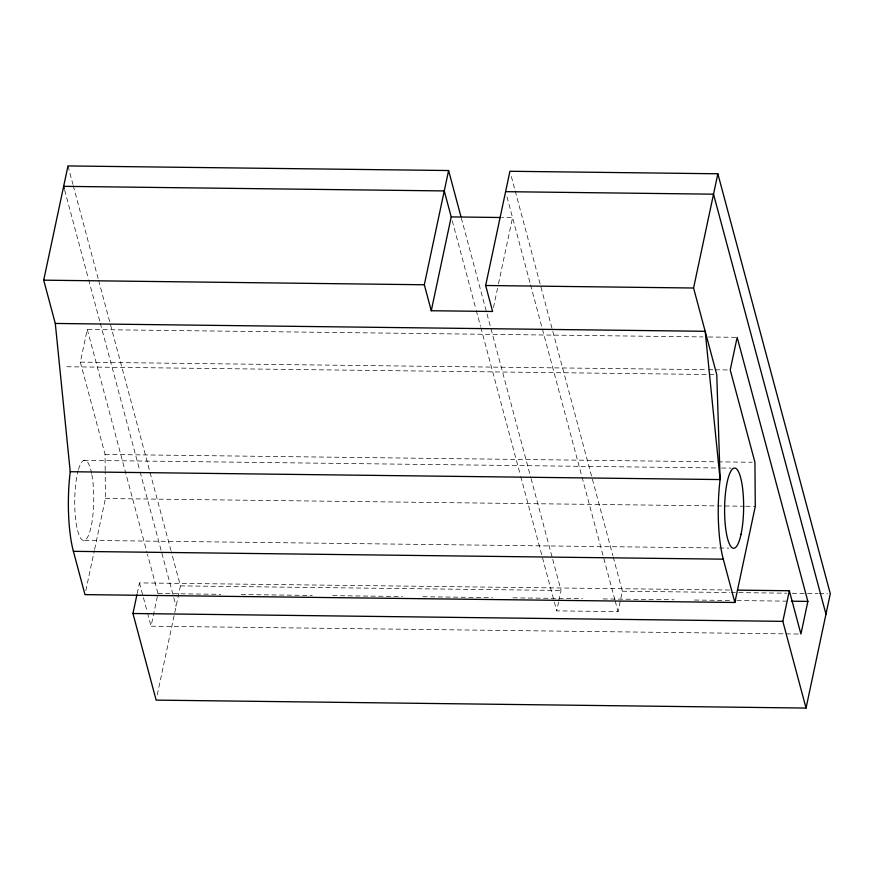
<?xml version="1.0" encoding="UTF-8"?>
<svg xmlns="http://www.w3.org/2000/svg" width="874" height="874" viewBox="0 0 874 874"><rect width="100%" height="100%" fill="white"/><g stroke="black" fill="none" stroke-linecap="round" stroke-linejoin="round"><path stroke-width="0.66" stroke-dasharray="4.37 3.28" d="M105.186 470.474L105.066 454.447L80.342 362.131L87.28 329.487L703.024 336.916M85.838 590.616L94.348 550.576M94.632 549.243L105.415 498.519L105.197 471.807M137.196 593.544L139.458 582.903L731.997 590.059M798.202 634.011L151.049 626.199L157.986 593.555L147.433 554.149M157.265 694.83L180.426 585.886L171.26 551.658M493.46 307.517L498.235 285.044M498.508 283.722L512.557 217.648L501.654 217.517M613.209 556.989L622.375 591.217L618.038 611.614L556.705 610.871L558.595 601.946M558.868 600.678L561.042 590.474L552.576 558.879M708.486 336.982L735.799 337.32M80.342 362.131L707.011 369.691M708.377 369.702L713.84 369.768M715.205 369.789L728.861 369.953M66.883 366.752L714.036 374.564M105.066 454.447L716.713 461.822M718.078 461.843L752.208 462.259M83.915 460.336L716.046 467.961M721.509 468.027L731.068 468.147M105.415 498.519L744.375 506.232M745.74 506.243L755.289 506.363M84.549 540.34L728.971 548.118M180.426 585.886L561.042 590.474M622.375 591.217L729.735 592.506M731.101 592.528L786.819 593.195M792.248 593.26L818.064 593.577M819.43 593.599L827.58 593.697M157.986 593.555L220.794 594.32M241.279 594.56L312.269 595.423M332.743 595.664L402.379 596.505M422.852 596.756L492.488 597.597M512.962 597.838L582.597 598.679M603.071 598.93L674.072 599.783M694.546 600.034L731.418 600.482M736.869 600.547L790.118 601.192M511.345 176.537L514.873 189.702M515.223 191.013L612.86 555.667M506.996 196.868L530.201 283.526M530.551 284.848L581.702 475.904M582.062 477.215L614.87 599.761M615.22 601.072L618.038 611.614M461.286 217.921L486.665 312.706M487.015 314.028L530.726 477.259M531.075 478.581L552.226 557.568M452.273 220.86L475.915 309.134M476.264 310.456L480.503 326.264M480.853 327.586L520.369 475.161M520.718 476.472L556.705 610.871M67.986 165.94L72.913 184.37M73.263 185.681L98.292 279.156M98.642 280.467L170.9 550.336M64.698 190.281L88.318 278.489M88.667 279.8L99.953 321.927M100.302 323.249L139.785 470.682M140.135 472.004L176.089 606.283M87.28 329.487L147.083 552.827M139.458 582.903L147.193 611.767M147.542 613.078L151.049 626.199M78.518 469.436A40.138 9.516 -89.3 0 1 91.595 473.391M91.846 474.724A40.138 9.516 -89.3 0 1 90.066 530.857A40.138 9.516 -89.3 0 1 76.792 526.847A40.138 9.516 -89.3 0 1 78.19 470.594"/><path stroke-width="1.31" d="M737.459 590.125L789.342 590.748L800.934 634.043L807.871 601.399L737.164 337.331L730.227 369.964L754.939 462.291L755.289 506.363L734.87 602.47L84.986 594.626L73.394 551.33A66.894 15.852 -89.3 0 1 70.237 471.72L55.291 323.456L43.7 280.172L67.986 165.94L448.602 170.528L460.937 216.61M448.602 170.528L424.316 284.76L431.275 310.74L492.608 311.483L485.66 285.503L509.935 171.271L717.86 173.784L830.3 593.73L806.046 708.06L156.14 700.118L132.957 613.504L136.912 594.877M431.275 310.74L451.213 216.905L444.265 190.925L63.649 186.337L64.348 188.97M734.87 602.47L723.279 559.174A66.894 15.852 -89.3 0 1 720.11 479.564L716.767 374.596L693.574 288.016L717.86 173.784M806.046 708.06L782.842 621.348L789.342 590.748M505.598 191.668L713.523 194.181L825.963 614.127M451.213 216.905L500.289 217.495M43.7 280.172L424.316 284.76M485.66 285.503L693.574 288.016M55.291 323.456L705.176 331.301L720.11 479.564L70.237 471.72M73.394 551.33L723.279 559.174M791.483 601.203L807.871 601.399M132.957 613.504L782.842 621.348M741.065 534.156A40.138 9.516 -89.3 0 0 736.269 468.693A40.138 9.516 -89.3 0 0 725.005 521.691A40.138 9.516 -89.3 0 0 741.065 534.156"/></g></svg>
